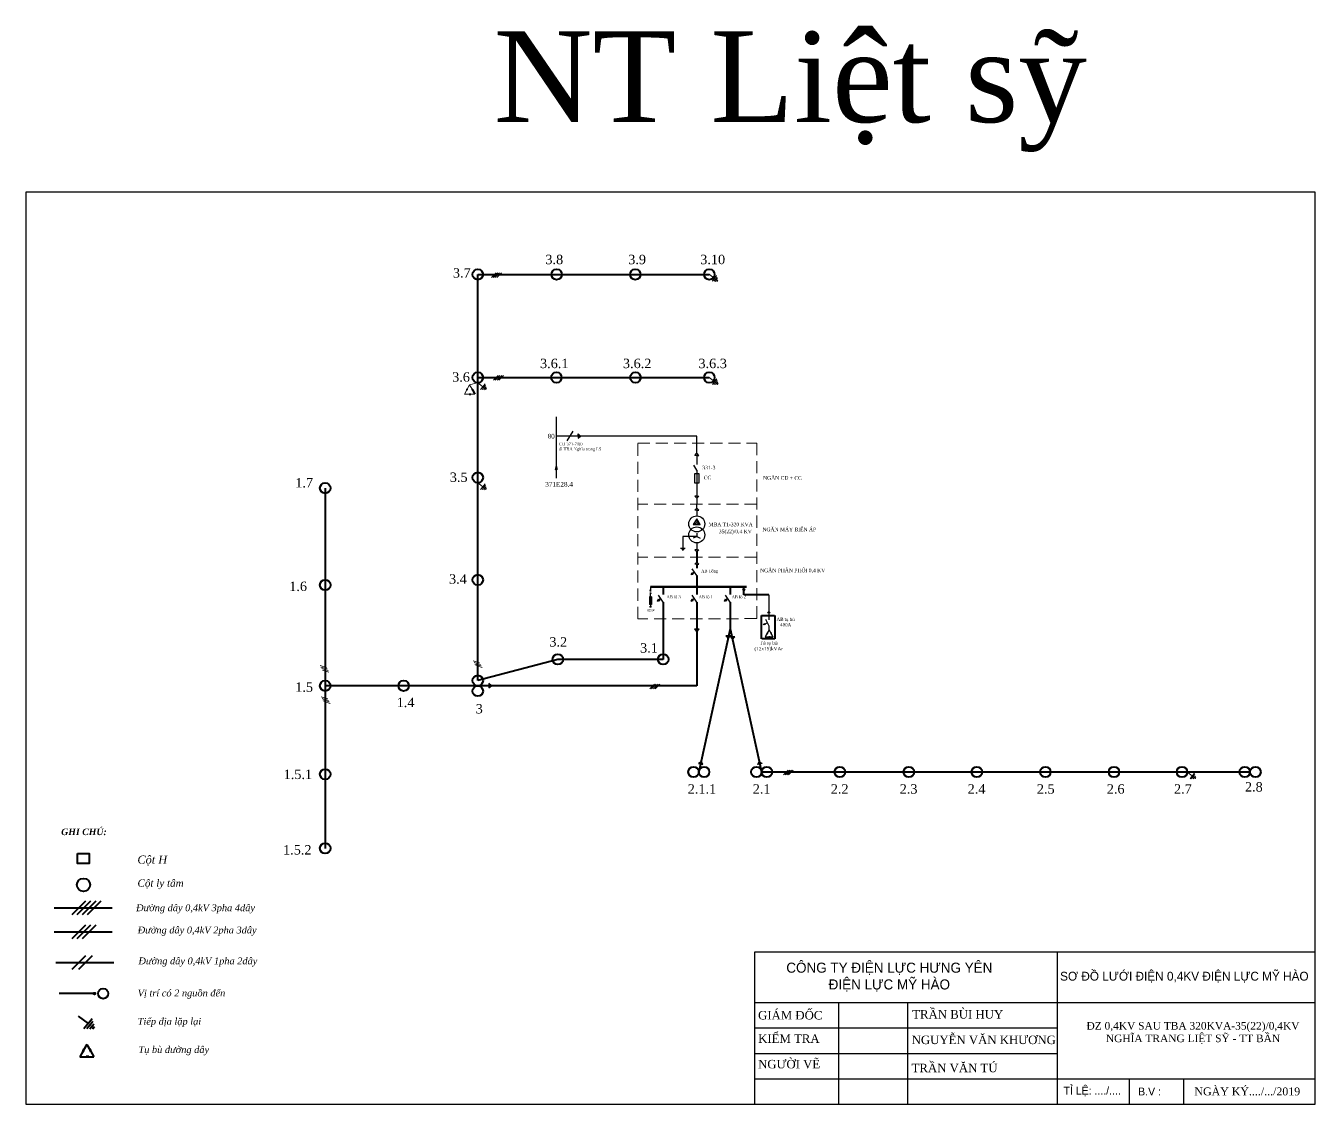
# Model space of a CAD drawing. Extents: x -2498 to 13808, y -1476 to 9052.
# Drawn here: x 7214.1 to 7640.9, y 3667.9 to 4024.7 of the extents above; entities that cross this region are included whole.
import ezdxf

# ---------------------------------------------------------------- set-up
doc = ezdxf.new("R2010")
doc.units = 0
doc.header["$LTSCALE"] = 0.08
doc.header["$MEASUREMENT"] = 0
doc.linetypes.add('DASHED2', pattern=[0.375, 0.25, -0.125])
doc.linetypes.add('HIDDEN', pattern=[0.375, 0.25, -0.125])
doc.layers.get('0').update_dxf_attribs({"linetype": 'CONTINUOUS', "lineweight": 40})
doc.layers.add('Duong manh', color=8, linetype='CONTINUOUS')
for name, color, linetype, lineweight in [('Duong truc', 7, 'CONTINUOUS', 40), ('khung', 3, 'CONTINUOUS', 18), ('NET DAM', 6, 'CONTINUOUS', 25)]:
    doc.layers.add(name, color=color, linetype=linetype, lineweight=lineweight)
doc.styles.add('anh chinh', font='VNARIAL.TTF', dxfattribs={"height": 2.5})
doc.styles.add('anh thong', font='times.ttf', dxfattribs={"height": 0.5})
doc.styles.get("Standard").update_dxf_attribs({"font": 'VHTEKN.TTF', "height": 2.5})
doc.styles.add('style4', font='VHTIMEB.TTF')

# ---------------------------------------------------------------- blocks, each defined once
blk = doc.blocks.new('khung')
at = {"layer": 'khung', "color": 5, "lineweight": -3, "ltscale": 4}
for p, q in [((630143, 2296298.9), (632881, 2296298.9)), ((630143, 2295554.2), (630143, 2296298.9)), ((631620.1, 2296298.9), (631620.1, 2295554.2)), ((630143, 2296050.6), (631457.3, 2296050.6)), ((630143, 2296050.6), (632881, 2296050.6)), ((630552, 2296050.6), (630552, 2295554.2)), ((630888.9, 2296050.6), (630888.9, 2295554.2)), ((630143, 2295926.5), (631620.1, 2295926.5)), ((630143, 2295802.4), (631620.1, 2295802.4)), ((630143, 2295678.3), (631512, 2295678.3)), ((630143, 2295678.3), (632881, 2295678.3)), ((631972.7, 2295554.2), (631972.7, 2295678.3)), ((632238.4, 2295554.2), (632238.4, 2295678.3))]:
    blk.add_line(p, q, dxfattribs=at)
blk.add_lwpolyline([(632881, 2300009), (626580.6, 2300009), (626580.6, 2295554.2), (632881, 2295554.2), (632881, 2300009)], dxfattribs=at)
at = {"layer": 'Duong manh', "color": 0, "lineweight": -3, "ltscale": 4}
for s, insert, char_height, width, attachment_point in [('{\\f.VnAvantH|b0|i0|c0|p34;C¤NG TY §IÖN LùC H¦NG Y£N\\P®iÖn lùc mü hµo}', (630800.1, 2296174.8), 49.141, 1314.329, 5), ('{\\f.VnAvantH|b0|i0|c0|p34;s¬ ®å l\xadíi ®iÖn 0,4kv ®iÖn lùc mü hµo}', (632241.6, 2296174.8), 43.049, 1423.665, 5), ('{\\fTimes New Roman|b0|i0|c0|p18; GIÁM ĐỐC}', (630143, 2295988.6), 41.37, 409.064, 4), ('{\\fTimes New Roman|b0|i0|c0|p18; TRẦN BÙI HUY}', (630896.3, 2295992.9), 41.37, 536.856, 4), ('{\\f.VnAvantH|b0|i0|c0|p34; \\fTimes New Roman|b0|i0|c0|p18; KIỂM TRA}', (630128, 2295874.7), 41.37, 409.064, 4), ('{\\fTimes New Roman|b0|i0|c0|p18; NGUYỄN VĂN KHƯƠNG}', (630893.6, 2295868.1), 41.37, 717.247, 4), ('{\\fTimes New Roman|b0|i0|c0|p18; NGƯỜI VẼ}', (630143, 2295749.5), 41.37, 409.064, 4), ('{\\f.VnAvantH|b0|i0|c0|p34; \\fTimes New Roman|b0|i0|c0|p18;TRẦN VĂN TÚ}', (630893.4, 2295730.7), 41.37, 536.856, 4), ('{\\f.VnAvantH|b0|i0|c0|p34; tØ lÖ: ..../....}', (631636.6, 2295616.3), 38.475, 301.491, 4), ('{\\f.VnAvantH|b0|i0|c0|p34;b.v :}', (632071.5, 2295616.3), 38.475, 424.338, 5), ('{\\fTimes New Roman|b0|i0|c0|p18;NGÀY KÝ..../.../2019}', (632549.2, 2295616.3), 38.475, 820.671, 5)]:
    blk.add_mtext(s, dxfattribs=dict(at, insert=insert, char_height=char_height, width=width, attachment_point=attachment_point))

msp = doc.modelspace()

# ---------------------------------------------------------------- hatches: boundary and pattern name
at = {"lineweight": 30, "ltscale": 5}
h = msp.add_hatch(color=7, dxfattribs=at)
edge = h.paths.add_edge_path()
edge.add_arc((7436.18, 3839.06), 0.245, 0, 360)
at = {"linetype": 'Continuous', "lineweight": 30, "ltscale": 8}
h = msp.add_hatch(color=256, dxfattribs=at)
h.paths.add_polyline_path([(7458.2, 3826.48), (7458.78, 3826.52), (7458.68, 3826.72)])
h.paths.add_polyline_path([(7458.2, 3826.48), (7458.68, 3826.72), (7458.58, 3826.92)])
at = {"linetype": 'Continuous', "ltscale": 8}
msp.add_hatch(color=256, dxfattribs=at).paths.add_polyline_path([(7237.09, 3704.49, 1), (7236.53, 3704.49, 1)])
at = {"layer": 'Duong truc', "lineweight": -2, "ltscale": 5}
for points in [[(7434.28, 3843.12), (7435.03, 3843.25), (7434.63, 3843.79)], [(7423.15, 3834.39), (7423.9, 3834.52), (7423.51, 3835.06)], [(7434.28, 3834.39), (7435.03, 3834.52), (7434.63, 3835.06)], [(7445.34, 3834.39), (7446.09, 3834.52), (7445.69, 3835.06)]]:
    msp.add_hatch(color=7, dxfattribs=at).paths.add_polyline_path(points)

# ---------------------------------------------------------------- linework, layer by layer
at = {"color": 0, "linetype": 'Continuous', "lineweight": 40, "ltscale": 8}
for p, q in [((7363.7, 3808.05), (7363.7, 3942.45)), ((7363.7, 3942.45), (7440.33, 3942.45)), ((7363.7, 3908.36), (7440.33, 3908.36)), ((7361.94, 3904.27), (7362.75, 3902.82)), ((7313.19, 3871.74), (7313.19, 3752.54)), ((7390.21, 3815.08), (7363.7, 3808.07)), ((7425.07, 3815.08), (7390.21, 3815.08)), ((7363.7, 3806.33), (7313.19, 3806.33)), ((7436.25, 3806.33), (7363.7, 3806.33)), ((7457.65, 3777.82), (7619.3, 3777.82))]:
    msp.add_line(p, q, dxfattribs=at)
at = {"linetype": 'Continuous', "lineweight": 9, "ltscale": 8}
for p, q in [((7369.76, 3943.03), (7368.22, 3941.48)), ((7370.35, 3943.03), (7368.8, 3941.48)), ((7370.93, 3943.03), (7369.38, 3941.48)), ((7371.51, 3943.03), (7369.96, 3941.48)), ((7440.24, 3942.52), (7442, 3941.16)), ((7442, 3941.16), (7441.27, 3940.21)), ((7442.33, 3940.9), (7441.79, 3940.19)), ((7442, 3941.16), (7442.73, 3942.11)), ((7442.67, 3940.64), (7442.31, 3940.17)), ((7442.33, 3940.9), (7442.88, 3941.61)), ((7442.67, 3940.64), (7443.04, 3941.11)), ((7443, 3940.38), (7442.82, 3940.15)), ((7443, 3940.38), (7443.19, 3940.62)), ((7360.99, 3905.92), (7360.17, 3904.46)), ((7360.99, 3905.92), (7361.82, 3904.46)), ((7363.61, 3906.69), (7365.37, 3905.32)), ((7365.37, 3905.32), (7366.11, 3906.27)), ((7365.71, 3905.06), (7366.26, 3905.77)), ((7370.44, 3909.02), (7368.9, 3907.47)), ((7371.03, 3909.02), (7369.48, 3907.47)), ((7371.61, 3909.02), (7370.06, 3907.47)), ((7372.19, 3909.02), (7370.64, 3907.47)), ((7440.33, 3908.36), (7442.09, 3906.99)), ((7442.09, 3906.99), (7441.36, 3906.05)), ((7442.42, 3906.73), (7441.88, 3906.02)), ((7442.09, 3906.99), (7442.82, 3907.94)), ((7442.76, 3906.47), (7442.4, 3906)), ((7442.42, 3906.73), (7442.97, 3907.44)), ((7442.76, 3906.47), (7443.13, 3906.94)), ((7443.09, 3906.21), (7442.91, 3905.98)), ((7443.09, 3906.21), (7443.28, 3906.45)), ((7360.06, 3904.27), (7359.24, 3902.82)), ((7359.24, 3902.82), (7360.96, 3902.82)), ((7359.8, 3904.4), (7360.29, 3904.15)), ((7359.91, 3904.6), (7360.4, 3904.34)), ((7360.96, 3902.82), (7360.99, 3902.82)), ((7360.99, 3903.1), (7360.99, 3902.54)), ((7361.25, 3903.1), (7361.25, 3902.54)), ((7361.25, 3902.82), (7362.75, 3902.82)), ((7362.07, 3904.6), (7361.58, 3904.34)), ((7362.19, 3904.4), (7361.69, 3904.15)), ((7365.37, 3905.32), (7364.64, 3904.38)), ((7365.71, 3905.06), (7365.16, 3904.36)), ((7366.04, 3904.81), (7365.68, 3904.33)), ((7366.04, 3904.81), (7366.41, 3905.27)), ((7366.38, 3904.55), (7366.19, 3904.31)), ((7366.38, 3904.55), (7366.56, 3904.78)), ((7363.61, 3873.59), (7365.37, 3872.23)), ((7365.37, 3872.23), (7364.64, 3871.28)), ((7365.71, 3871.97), (7365.16, 3871.26)), ((7365.37, 3872.23), (7366.11, 3873.17)), ((7366.04, 3871.71), (7365.68, 3871.23)), ((7365.71, 3871.97), (7366.26, 3872.68)), ((7366.04, 3871.71), (7366.41, 3872.18)), ((7366.38, 3871.45), (7366.19, 3871.21)), ((7366.38, 3871.45), (7366.56, 3871.68)), ((7313.57, 3812.42), (7311.47, 3813.05)), ((7313.84, 3811.91), (7311.75, 3812.54)), ((7314.12, 3811.4), (7312.02, 3812.03)), ((7314.4, 3810.89), (7312.3, 3811.52)), ((7364.28, 3813.92), (7362.18, 3814.55)), ((7364.56, 3813.41), (7362.46, 3814.04)), ((7364.84, 3812.9), (7362.74, 3813.53)), ((7365.11, 3812.39), (7363.01, 3813.02)), ((7422.2, 3806.92), (7420.65, 3805.37)), ((7422.78, 3806.92), (7421.23, 3805.37)), ((7423.36, 3806.92), (7421.81, 3805.37)), ((7423.94, 3806.92), (7422.39, 3805.37)), ((7314, 3802.03), (7311.9, 3802.66)), ((7314.28, 3801.52), (7312.18, 3802.15)), ((7314.55, 3801.01), (7312.45, 3801.64)), ((7314.83, 3800.5), (7312.73, 3801.13)), ((7466.4, 3778.42), (7464.85, 3776.87)), ((7466.98, 3778.42), (7465.43, 3776.87)), ((7467.56, 3778.42), (7466.01, 3776.87)), ((7468.14, 3778.42), (7466.59, 3776.87)), ((7598.42, 3777.89), (7600.19, 3776.53)), ((7600.19, 3776.53), (7600.92, 3777.47)), ((7600.19, 3776.53), (7599.46, 3775.58)), ((7600.52, 3776.27), (7599.97, 3775.56)), ((7600.86, 3776.01), (7600.49, 3775.54)), ((7600.52, 3776.27), (7601.07, 3776.98)), ((7600.86, 3776.01), (7601.22, 3776.48)), ((7601.19, 3775.75), (7601.01, 3775.51)), ((7601.19, 3775.75), (7601.37, 3775.99))]:
    msp.add_line(p, q, dxfattribs=at)
at = {"color": 0, "linetype": 'Continuous', "lineweight": 9, "ltscale": 8}
msp.add_line((7361, 3905.93), (7363.5, 3906.63), dxfattribs=at)
at = {"color": 7, "linetype": 'HIDDEN', "lineweight": 9, "ltscale": 200}
for p, q in [((7456.03, 3866.41), (7416.65, 3866.41)), ((7456.03, 3848.85), (7416.65, 3848.85))]:
    msp.add_line(p, q, dxfattribs=at)
at = {"color": 7, "lineweight": -2, "ltscale": 0.35}
for p, q in [((7436.19, 3861.54), (7435.03, 3859.7)), ((7436.19, 3860.25), (7435.03, 3859.7)), ((7435.03, 3859.7), (7437.35, 3859.7)), ((7437.35, 3859.7), (7436.19, 3861.54)), ((7436.19, 3861.54), (7436.19, 3860.25)), ((7436.19, 3860.25), (7437.35, 3859.7)), ((7436.19, 3855.72), (7431.58, 3855.72)), ((7431.58, 3855.72), (7431.58, 3851.87)), ((7436.19, 3855.72), (7435.03, 3855.16)), ((7436.19, 3856.8), (7436.19, 3855.72)), ((7436.19, 3855.72), (7437.35, 3855.16)), ((7430.78, 3851.87), (7432.38, 3851.87)), ((7431.18, 3851.57), (7431.98, 3851.57)), ((7431.38, 3851.3), (7431.78, 3851.3)), ((7436.19, 3853.6), (7436.19, 3851.69)), ((7436.19, 3852.32), (7436.19, 3851.29))]:
    msp.add_line(p, q, dxfattribs=at)
at = {"color": 7}
for p, q in [((7436.19, 3850.64), (7436.19, 3847.22)), ((7436.19, 3846.56), (7436.19, 3845.27)), ((7436.19, 3842.79), (7436.19, 3839.07)), ((7425.07, 3839.07), (7425.07, 3836.54)), ((7436.19, 3839.07), (7436.19, 3836.54)), ((7447.25, 3839.07), (7447.25, 3836.54)), ((7425.07, 3834.06), (7425.07, 3815.08)), ((7436.19, 3834.06), (7436.19, 3826.76)), ((7447.25, 3834.06), (7447.25, 3825.23))]:
    msp.add_line(p, q, dxfattribs=at)
at = {"lineweight": 30}
for p, q in [((7420.86, 3837.59), (7420.71, 3838.05)), ((7420.86, 3837.26), (7420.71, 3836.8)), ((7420.86, 3839.07), (7420.86, 3837.59)), ((7420.86, 3837.59), (7421.02, 3838.05)), ((7420.86, 3835.78), (7420.86, 3837.26)), ((7420.86, 3837.26), (7421.02, 3836.8)), ((7420.51, 3835.78), (7420.51, 3833.19)), ((7421.22, 3835.78), (7420.51, 3835.31)), ((7421.22, 3835.31), (7420.51, 3835.78)), ((7421.22, 3835.78), (7420.51, 3835.78)), ((7421.22, 3835.31), (7420.51, 3835.31)), ((7421.22, 3835.07), (7420.51, 3835.07)), ((7421.22, 3834.84), (7420.51, 3834.84)), ((7421.22, 3834.6), (7420.51, 3834.6)), ((7421.22, 3834.37), (7420.51, 3834.37)), ((7421.22, 3834.13), (7420.51, 3834.13)), ((7421.22, 3833.9), (7420.51, 3833.9)), ((7421.22, 3833.66), (7420.51, 3833.66)), ((7421.22, 3833.43), (7420.51, 3833.43)), ((7421.22, 3833.19), (7420.51, 3833.19)), ((7420.86, 3833.19), (7420.86, 3832.5)), ((7421.22, 3835.78), (7421.22, 3833.19)), ((7421.18, 3832.49), (7420.55, 3832.49)), ((7421.04, 3832.41), (7420.69, 3832.41)), ((7420.94, 3832.33), (7420.79, 3832.33))]:
    msp.add_line(p, q, dxfattribs=at)
at = {"color": 7, "lineweight": 70, "ltscale": 0.35}
msp.add_line((7452.69, 3839.07), (7420.86, 3839.07), dxfattribs=at)
at = {"color": 0, "lineweight": 30}
for p, q in [((7452.2, 3838.22), (7451.36, 3838.22)), ((7451.36, 3838.22), (7451.78, 3837.7)), ((7451.78, 3837.7), (7452.2, 3838.22)), ((7459.62, 3830.43), (7460.04, 3830.95)), ((7460.46, 3830.43), (7459.62, 3830.43)), ((7460.04, 3830.95), (7460.46, 3830.43)), ((7436.93, 3825.13), (7435.46, 3825.13)), ((7435.46, 3825.13), (7436.16, 3824.22)), ((7436.16, 3824.22), (7436.93, 3825.13)), ((7447.32, 3822.9), (7445.84, 3822.9)), ((7445.84, 3822.9), (7446.54, 3821.98)), ((7446.54, 3821.98), (7447.32, 3822.9)), ((7448.82, 3822.56), (7447.34, 3822.56)), ((7447.34, 3822.56), (7448.04, 3821.64)), ((7448.04, 3821.64), (7448.82, 3822.56)), ((7367.35, 3807.11), (7367.35, 3805.63)), ((7368.26, 3806.33), (7367.35, 3807.11)), ((7367.35, 3805.63), (7368.26, 3806.33)), ((7437.7, 3781.32), (7436.72, 3780.63)), ((7436.72, 3780.63), (7438.14, 3780.25)), ((7438.14, 3780.25), (7437.7, 3781.32)), ((7456.44, 3780.27), (7456.88, 3781.33)), ((7457.86, 3780.65), (7456.44, 3780.27)), ((7456.88, 3781.33), (7457.86, 3780.65))]:
    msp.add_line(p, q, dxfattribs=at)
at = {"linetype": 'Continuous', "lineweight": 40, "ltscale": 8}
for p, q in [((7451.75, 3836.41), (7451.75, 3839.07)), ((7460.04, 3836.41), (7451.75, 3836.41))]:
    msp.add_line(p, q, dxfattribs=at)
at = {"linetype": 'Continuous', "lineweight": 30, "ltscale": 8}
for p, q in [((7460.04, 3836.41), (7460.04, 3828.17)), ((7459.54, 3827.15), (7458.2, 3826.48)), ((7458.2, 3826.48), (7458.58, 3826.92)), ((7458.58, 3826.92), (7458.78, 3826.52)), ((7460.09, 3826.04), (7458.99, 3828.26)), ((7460.09, 3824.8), (7459.48, 3823.72)), ((7460.09, 3824.8), (7460.09, 3826.04)), ((7460.09, 3824.8), (7460.7, 3823.72)), ((7459.4, 3823.58), (7458.8, 3822.52)), ((7458.8, 3822.52), (7460.07, 3822.52)), ((7459.21, 3823.68), (7459.58, 3823.49)), ((7459.29, 3823.82), (7459.66, 3823.64)), ((7460.07, 3822.52), (7460.09, 3822.52)), ((7460.09, 3822.72), (7460.09, 3822.31)), ((7460.28, 3822.72), (7460.28, 3822.31)), ((7460.28, 3822.52), (7461.39, 3822.52)), ((7460.89, 3823.82), (7460.53, 3823.64)), ((7460.97, 3823.68), (7460.61, 3823.49)), ((7460.78, 3823.58), (7461.39, 3822.52))]:
    msp.add_line(p, q, dxfattribs=at)
at = {"color": 0, "lineweight": 40}
for p, q in [((7436.19, 3826.76), (7436.25, 3806.33)), ((7447.25, 3825.23), (7436.86, 3777.82)), ((7447.25, 3825.23), (7457.65, 3777.82))]:
    msp.add_line(p, q, dxfattribs=at)
at = {"linetype": 'Continuous', "ltscale": 8}
for p, q in [((7233.82, 3735.08), (7229.29, 3730.54)), ((7235.52, 3735.08), (7230.99, 3730.54)), ((7237.22, 3735.08), (7232.69, 3730.54)), ((7238.92, 3735.08), (7234.39, 3730.54)), ((7223.44, 3732.85), (7242.71, 3732.85)), ((7233.82, 3727.14), (7229.29, 3722.61)), ((7235.52, 3727.14), (7230.99, 3722.61)), ((7237.22, 3727.14), (7232.69, 3722.61)), ((7223.44, 3724.92), (7242.71, 3724.92)), ((7224.01, 3714.72), (7243.27, 3714.72)), ((7233.82, 3716.94), (7229.29, 3712.41)), ((7236.09, 3716.94), (7231.56, 3712.41)), ((7236.81, 3704.49), (7225.08, 3704.49)), ((7231.44, 3697.05), (7234.68, 3694.54)), ((7234.68, 3694.54), (7236.02, 3696.28)), ((7234.68, 3694.54), (7233.33, 3692.8)), ((7235.29, 3694.06), (7234.29, 3692.76)), ((7235.91, 3693.59), (7235.24, 3692.72)), ((7235.29, 3694.06), (7236.3, 3695.37)), ((7235.91, 3693.59), (7236.58, 3694.45)), ((7236.52, 3693.11), (7236.19, 3692.68)), ((7236.52, 3693.11), (7236.86, 3693.55)), ((7233.04, 3685.5), (7231.96, 3683.6)), ((7231.96, 3683.6), (7234.22, 3683.6)), ((7232.7, 3685.67), (7233.35, 3685.34)), ((7232.85, 3685.92), (7233.5, 3685.59)), ((7234.27, 3687.66), (7233.19, 3685.75)), ((7234.22, 3683.6), (7234.26, 3683.6)), ((7234.26, 3683.97), (7234.26, 3683.23)), ((7234.27, 3687.66), (7235.35, 3685.75)), ((7234.61, 3683.97), (7234.61, 3683.23)), ((7234.61, 3683.6), (7236.57, 3683.6)), ((7235.69, 3685.92), (7235.04, 3685.59)), ((7235.83, 3685.67), (7235.19, 3685.34)), ((7235.5, 3685.5), (7236.57, 3683.6))]:
    msp.add_line(p, q, dxfattribs=at)
at = {"color": 7, "linetype": 'HIDDEN', "lineweight": 9, "ltscale": 200}
msp.add_lwpolyline([(7456.03, 3886.65), (7456.03, 3828.56), (7416.65, 3828.49), (7416.65, 3886.65)], close=True, dxfattribs=at)
at = {"linetype": 'DASHED2', "lineweight": 40, "ltscale": 8}
msp.add_lwpolyline([(7457.62, 3829.62), (7462.06, 3829.62), (7462.06, 3821.89), (7457.62, 3821.89)], close=True, dxfattribs=at)
at = {"linetype": 'Continuous', "ltscale": 8}
msp.add_lwpolyline([(7231.17, 3750.87), (7235.01, 3750.87), (7235.01, 3747.48), (7231.17, 3747.48)], close=True, dxfattribs=at)
at = {"color": 0, "linetype": 'Continuous', "lineweight": 40, "ltscale": 8}
for centre in [(7363.7, 3942.45), (7389.8, 3942.45), (7415.83, 3942.45), (7440.33, 3942.45), (7363.7, 3908.36), (7389.71, 3908.36), (7415.87, 3908.36), (7440.33, 3908.36), (7363.7, 3875.25), (7313.19, 3871.76), (7313.19, 3839.69), (7363.7, 3841.39), (7390.21, 3815.08), (7425.07, 3815.08), (7313.19, 3806.35), (7339.15, 3806.35), (7363.7, 3808.07), (7363.7, 3804.59), (7313.19, 3777.06), (7435.12, 3777.82), (7438.59, 3777.82), (7455.91, 3777.82), (7459.38, 3777.82), (7483.56, 3777.82), (7506.4, 3777.82), (7528.91, 3777.82), (7551.58, 3777.82), (7574.29, 3777.82), (7596.81, 3777.82), (7617.56, 3777.82), (7621.11, 3777.82), (7313.19, 3752.56)]:
    msp.add_circle(centre, 1.74, dxfattribs=at)
at = {"color": 7, "lineweight": -2, "ltscale": 0.35}
for centre in [(7436.19, 3859.9), (7436.19, 3856.26)]:
    msp.add_circle(centre, 2.65, dxfattribs=at)
at = {"linetype": 'Continuous', "ltscale": 8}
for centre, radius in [((7233.18, 3740.43), 2.17), ((7239.69, 3704.47), 1.69), ((7236.81, 3704.49), 0.28)]:
    msp.add_circle(centre, radius, dxfattribs=at)
at = {"linetype": 'Continuous', "lineweight": 9, "ltscale": 8}
for p in [(7442.33, 3940.9), (7442.67, 3940.64), (7443, 3940.38), (7442.42, 3906.73), (7442.76, 3906.47), (7443.09, 3906.21), (7365.71, 3905.06), (7366.04, 3904.81), (7366.38, 3904.55), (7365.71, 3871.97), (7366.04, 3871.71), (7366.38, 3871.45), (7600.52, 3776.27), (7600.86, 3776.01), (7601.19, 3775.75)]:
    msp.add_point(p, dxfattribs=at)
at = {"linetype": 'Continuous', "ltscale": 8}
for p in [(7235.29, 3694.06), (7235.91, 3693.59), (7236.52, 3693.11)]:
    msp.add_point(p, dxfattribs=at)
at = {"layer": 'Duong truc', "color": 7, "lineweight": -2, "ltscale": 5}
for p, q in [((7389.62, 3895.3), (7389.62, 3875.01)), ((7413.17, 3888.99), (7389.62, 3888.99)), ((7395.14, 3890.62), (7393.22, 3887.36)), ((7396.95, 3888.99), (7396.95, 3889.67)), ((7396.95, 3889.67), (7397.65, 3888.99)), ((7396.95, 3888.31), (7397.65, 3888.99)), ((7396.95, 3888.99), (7396.95, 3888.31)), ((7436.19, 3888.99), (7413.17, 3888.99)), ((7436.19, 3883.31), (7436.19, 3888.99)), ((7435.51, 3882.6), (7436.19, 3883.31)), ((7436.19, 3882.6), (7435.51, 3882.6)), ((7436.87, 3882.6), (7436.19, 3883.31)), ((7436.19, 3882.6), (7436.87, 3882.6)), ((7436.19, 3882.6), (7436.19, 3879.57)), ((7389.62, 3879.27), (7389.31, 3877.87)), ((7389.31, 3877.87), (7389.62, 3878.15)), ((7389.61, 3879.27), (7389.94, 3877.88)), ((7389.94, 3877.88), (7389.62, 3878.15)), ((7436.19, 3877.7), (7435.17, 3879.33)), ((7436.19, 3877.7), (7436.19, 3870.34)), ((7435.56, 3869.06), (7436.19, 3868.4)), ((7436.19, 3869.06), (7435.56, 3869.06)), ((7436.19, 3870.34), (7436.19, 3869.06)), ((7436.82, 3869.06), (7436.19, 3868.4)), ((7436.19, 3869.06), (7436.82, 3869.06)), ((7436.19, 3868.4), (7436.19, 3866.52)), ((7435.56, 3864.41), (7436.19, 3865.07)), ((7436.19, 3864.41), (7435.56, 3864.41)), ((7436.19, 3865.07), (7436.19, 3866.45)), ((7436.82, 3864.41), (7436.19, 3865.07)), ((7436.19, 3864.41), (7436.82, 3864.41)), ((7436.19, 3864.41), (7436.19, 3862.56)), ((7435.56, 3851.29), (7436.19, 3850.64)), ((7436.19, 3851.29), (7435.56, 3851.29)), ((7436.83, 3851.29), (7436.19, 3850.64)), ((7436.19, 3851.29), (7436.83, 3851.29)), ((7435.56, 3846.56), (7436.19, 3847.22)), ((7436.19, 3846.56), (7435.56, 3846.56)), ((7436.82, 3846.56), (7436.19, 3847.22)), ((7436.19, 3846.56), (7436.82, 3846.56)), ((7435.43, 3843.94), (7434.28, 3843.12)), ((7434.28, 3843.12), (7434.63, 3843.79)), ((7434.28, 3843.12), (7435.03, 3843.25)), ((7434.63, 3843.79), (7435.03, 3843.25)), ((7436.19, 3842.79), (7434.68, 3845.08)), ((7424.31, 3835.21), (7423.15, 3834.39)), ((7423.15, 3834.39), (7423.51, 3835.06)), ((7423.15, 3834.39), (7423.9, 3834.52)), ((7423.51, 3835.06), (7423.9, 3834.52)), ((7425.07, 3834.06), (7423.55, 3836.35)), ((7435.43, 3835.21), (7434.28, 3834.39)), ((7434.28, 3834.39), (7434.63, 3835.06)), ((7434.28, 3834.39), (7435.03, 3834.52)), ((7434.63, 3835.06), (7435.03, 3834.52)), ((7436.19, 3834.06), (7434.68, 3836.35)), ((7446.49, 3835.21), (7445.34, 3834.39)), ((7445.34, 3834.39), (7445.69, 3835.06)), ((7445.34, 3834.39), (7446.09, 3834.52)), ((7445.69, 3835.06), (7446.09, 3834.52)), ((7447.25, 3834.06), (7445.74, 3836.35))]:
    msp.add_line(p, q, dxfattribs=at)
msp.add_lwpolyline([(7435.39, 3873.46), (7436.99, 3873.46), (7436.99, 3876.47), (7435.39, 3876.47)], close=True, dxfattribs=at)

# ---------------------------------------------------------------- block references
at = {"layer": 'NET DAM', "color": 7, "xscale": 0.06774451200000002, "yscale": 0.06774451200000002, "zscale": 0.06774451200000002}
msp.add_blockref('khung', (-35233.32, -151843.33), dxfattribs=at)

# ---------------------------------------------------------------- texts
at = {"color": 7, "ltscale": 5, "style": 'style4'}
for s, height, p in [('331-3', 1.214, (7438.02, 3877.93)), ('CC', 1.214, (7438.48, 3874.62)), ('Ng¨n CD + CC', 1.2137, (7458.12, 3874.53)), ('MBA T1-320 kVA', 1.2137, (7440.08, 3859.12)), ('Ng¨n m¸y biÕn ¸p', 1.2137, (7457.91, 3857.47)), ('35(22)/0,4 kV', 1.2137, (7443.48, 3856.82)), ('Ng¨n ph©n phèi 0,4 kV', 1.2137, (7457.13, 3843.91))]:
    msp.add_text(s, height=height, dxfattribs=at).set_placement(p)
at = {"color": 0, "linetype": 'Continuous', "lineweight": 30, "ltscale": 10, "attachment_point": 1}
for s, insert, char_height, width in [('{\\fTimes New Roman|b0|i0|c0|p18;NT Liệt sỹ}', (7368.96, 4022.87), 30, 245.1205), ('\\pxqc;{\\fTimes New Roman|b0|i0|c238|p18;Đ\\fTimes New Roman|b0|i0|c0|p18;Z 0,4KV SAU TBA 320KVA-35(22)/0,4KV \\PNGHĨA TRANG LIỆT SỸ - TT BẦN}', (7534.44, 3695.07), 2.5, 131.9777)]:
    msp.add_mtext(s, dxfattribs=dict(at, insert=insert, char_height=char_height, width=width))
at = {"color": 0, "lineweight": 30, "style": 'anh thong'}
for s, insert, char_height, width, attachment_point in [('3.8', (7389.01, 3948.98), 3.12, 40.1436, 2), ('3.9', (7416.44, 3948.98), 3.12, 40.1436, 2), ('3.10', (7441.44, 3948.98), 3.12, 40.1436, 2), ('3.7', (7358.41, 3944.53), 3.12, 40.1436, 2), ('3.6.1', (7389.01, 3914.58), 3.12, 40.1436, 2), ('3.6.2', (7416.44, 3914.58), 3.12, 40.1436, 2), ('3.6.3', (7441.44, 3914.58), 3.12, 40.1436, 2), ('3.6', (7358.15, 3910.08), 3.12, 40.1436, 2), ('3.5', (7357.37, 3876.92), 3.12, 40.1436, 2), ('1.7', (7306.21, 3875.09), 3.12, 40.1436, 2), ('3.4', (7357.12, 3843.25), 3.12, 40.1436, 2), ('1.6', (7304.22, 3840.82), 3.12, 40.1436, 2), ('GZ500', (7420.97, 3831.62), 0.622, 28.8528, 2), ('3.2', (7390.33, 3822.43), 3.12, 40.1436, 2), ('3.1', (7420.36, 3820.44), 3.12, 40.1436, 2), ('1.5', (7306.21, 3807.48), 3.12, 40.1436, 2), ('1.4', (7339.79, 3802.39), 3.12, 40.1436, 2), ('3', (7364.17, 3800.3), 3.12, 40.1436, 2), ('1.5.1', (7304.14, 3778.6), 3.12, 40.1436, 2), ('2.1.1', (7437.9, 3773.77), 3.12, 40.1436, 2), ('2.1', (7457.65, 3773.77), 3.12, 40.1436, 2), ('2.2', (7483.48, 3773.77), 3.12, 40.1436, 2), ('2.3', (7506.3, 3773.77), 3.12, 40.1436, 2), ('2.4', (7528.78, 3773.77), 3.12, 40.1436, 2), ('2.5', (7551.7, 3773.77), 3.12, 40.1436, 2), ('2.6', (7574.85, 3773.77), 3.12, 40.1436, 2), ('2.7', (7597.1, 3773.77), 3.12, 40.1436, 2), ('2.8', (7620.57, 3774.45), 3.12, 40.1436, 2), ('1.5.2', (7303.94, 3753.62), 3.12, 40.1436, 2), ('{\\fTimes New Roman|b0|i1|c0|p18;Cột H}', (7251.02, 3750.16), 2.6984, 46.8904, 1), ('{\\fTimes New Roman|b0|i1|c0|p18;Cột ly tâm}', (7251.04, 3742.26), 2.4296, 46.8904, 1)]:
    msp.add_mtext(s, dxfattribs=dict(at, insert=insert, char_height=char_height, width=width, attachment_point=attachment_point))
at = {"linetype": 'Continuous', "lineweight": 40, "ltscale": 8, "attachment_point": 1}
for s, insert, char_height in [('{\\fTimes New Roman|b0|i0|c0|p18;80}', (7386.8, 3889.71), 1.5552), ('{\\fTimes New Roman|b0|i0|c0|p18;CD 371-7/80 \\Pđi TBA Nghĩa trang LS}', (7390.58, 3886.83), 0.972), ('{\\fTimes New Roman|b0|i0|c0|p18;371E28.4}', (7386.02, 3873.8), 1.5552)]:
    msp.add_mtext_dynamic_manual_height_columns(s, width=69.2641, gutter_width=12.5, heights=[0], dxfattribs=dict(at, insert=insert, char_height=char_height))
at = {"color": 0, "linetype": 'Continuous', "lineweight": 40, "ltscale": 8, "char_height": 0.972, "width": 5.9025, "attachment_point": 1, "style": 'anh chinh'}
for s, insert in [('{\\fTimes New Roman|b0|i0|c0|p18;AB Tổng}', (7437.64, 3844.8)), ('{\\fTimes New Roman|b0|i0|c0|p18;AB lộ 3}', (7426.16, 3836.23)), ('{\\fTimes New Roman|b0|i0|c0|p18;AB lộ 1}', (7436.8, 3836.23)), ('{\\fTimes New Roman|b0|i0|c0|p18;AB lộ 2}', (7447.74, 3836.23))]:
    msp.add_mtext(s, dxfattribs=dict(at, insert=insert))
at = {"linetype": 'Continuous', "lineweight": 30, "ltscale": 8, "attachment_point": 2, "style": 'anh thong'}
for s, insert, char_height, width in [('AB tụ bù\\P400A', (7465.6, 3828.87), 1.069, 36.066), ('Tủ tụ bù\\P(12x15)kVAr', (7459.99, 3821.09), 1.1372, 21.9487)]:
    msp.add_mtext(s, dxfattribs=dict(at, insert=insert, char_height=char_height, width=width))
at = {"attachment_point": 1, "style": 'anh thong'}
for s, insert, char_height, width in [('{\\fTimes New Roman|b1|i1|c0|p18;GHI CHÚ:}', (7225.78, 3759.08), 2.1533, 31.0305), ('{\\fTimes New Roman|b0|i1|c238|p18;Đ\\fTimes New Roman|b0|i1|c0|p18;ường dây 0,4kV 3pha 4dây}', (7250.58, 3734.01), 2.2666, 57.8736), ('{\\fTimes New Roman|b0|i1|c238|p18;Đư\\fTimes New Roman|b0|i1|c0|p18;ờng dây 0,4kV 2pha 3dây}', (7251.13, 3726.65), 2.2666, 57.8736), ('{\\fTimes New Roman|b0|i1|c238|p18;Đư\\fTimes New Roman|b0|i1|c0|p18;ờng dây 0,4kV 1pha 2dây}', (7251.37, 3716.43), 2.2666, 57.8736), ('{\\fTimes New Roman|b0|i1|c0|p18;Vị trí có 2 nguồn đến}', (7251.11, 3705.81), 2.2666, 57.8736), ('{\\fTimes New Roman|b0|i1|c0|p18;Tiếp địa lặp lại}', (7251.11, 3696.43), 2.2666, 57.8736), ('{\\fTimes New Roman|b0|i1|c0|p18;Tụ bù đường dây}', (7251.37, 3687.07), 2.2666, 57.8736)]:
    msp.add_mtext(s, dxfattribs=dict(at, insert=insert, char_height=char_height, width=width))

doc.saveas('drawing.dxf')
